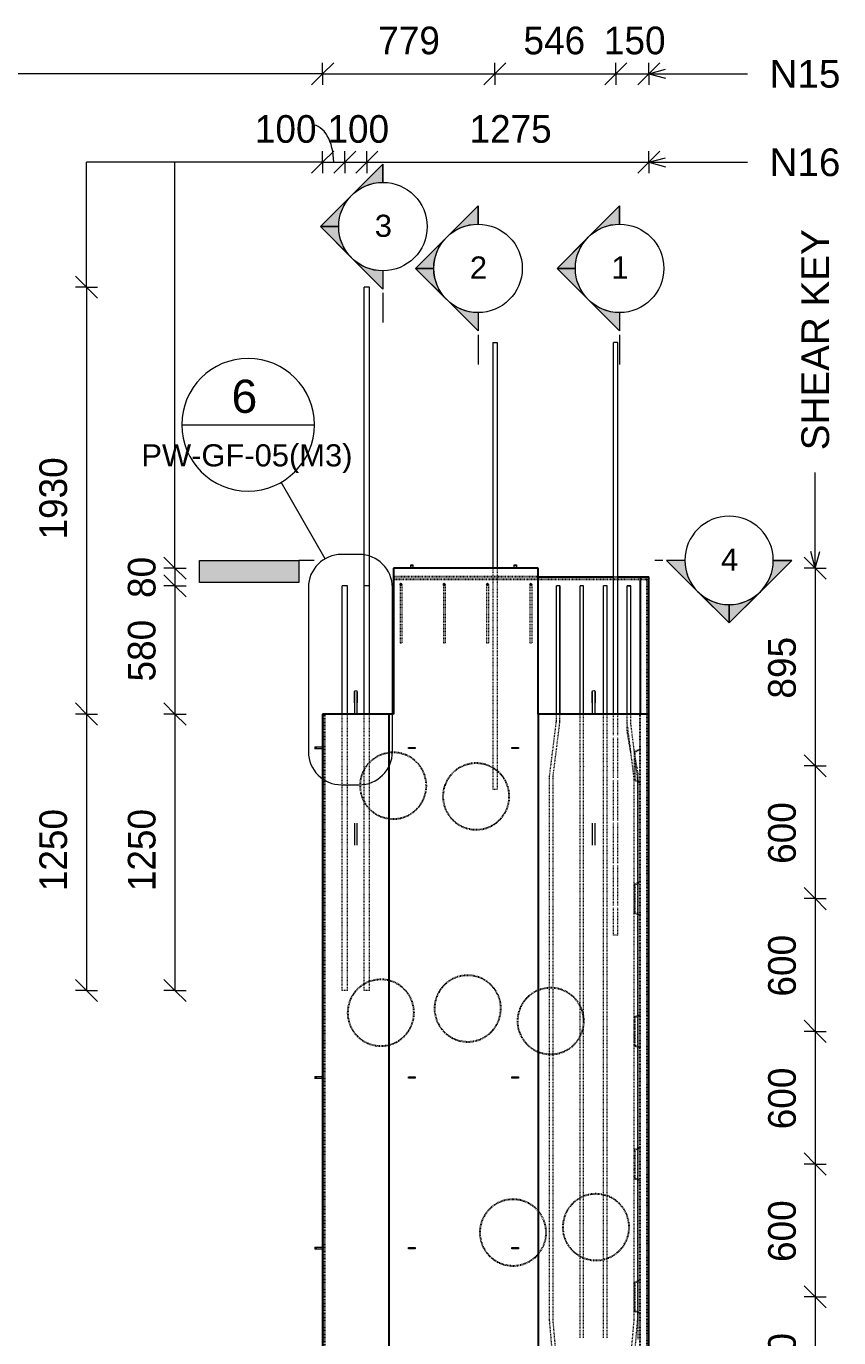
# Model space of a CAD drawing. Header units: millimetres. Extents: x -10946 to 4944, y -2802 to 10650.
# Drawn here: x -7804 to -4130, y 220 to 6150 of the extents above; entities that cross this region are included whole.
import ezdxf

# ---------------------------------------------------------------- set-up
doc = ezdxf.new("R2010")
doc.units = ezdxf.units.MM
doc.linetypes.add('Dash', pattern=[6.36, 3.18, -3.18])
for name, color, linetype, lineweight in [('A-ANNO-DIMS', 211, 'Continuous', 9), ('A-ANNO-DIMS-50', 211, 'Continuous', 9), ('A-ANNO-SYMB', 150, 'Continuous', 9), ('A-DETL-MBND', 5, 'Continuous', 18), ('A-GENM', 13, 'Continuous', 18), ('A-WALL', 113, 'Continuous', 25), ('A-WALL-HDLN', 110, 'Dash', 25), ('G-ANNO-SYMB', 111, 'Continuous', 9), ('G-ANNO-TEXT', 231, 'Continuous', 9), ('S-RBAR', 171, 'Continuous', 18)]:
    doc.layers.add(name, color=color, linetype=linetype, lineweight=lineweight)
doc.styles.add('Arial', font='arial.ttf', dxfattribs={"height": 100})
doc.styles.add('Arial_1', font='arial.ttf', dxfattribs={"height": 125})
doc.styles.add('Arial_2', font='arial.ttf', dxfattribs={"height": 150})
doc.styles.add('Nirmala UI Semilight', font='NirmalaS.ttf', dxfattribs={"height": 125})
doc.dimstyles.new('Arrow_Filled_-_2_5_NI_UI', dxfattribs={"dimscale": 304.8, "dimtxt": 130.920493, "dimasz": 0.328084, "dimexe": 0.164042, "dimexo": 0.0625, "dimgap": 0.164042, "dimtad": 1, "dimdec": 4, "dimzin": 0, "dimdsep": 46, "dimtxsty": 'Nirmala UI Semilight', "dimblk1": 'OBLIQUE', "dimblk2": 'OBLIQUE', "dimsah": 1, "dimcen": 0.09, "dimazin": 0, "dimtfac": 1, "dimtdec": 4, "dimtix": 1, "dimtmove": 0, "dimatfit": 3, "dimfxl": 0.164042, "dimfxlon": 1, "dimtvp": 1, "dimtolj": 1, "dimtzin": 0, "dimarcsym": 2})
doc.dimstyles.new('Arrow_Filled_-_2_5_NI_UI_2', dxfattribs={"dimscale": 304.8, "dimtxt": 130.920493, "dimasz": 0.328084, "dimexe": 0.164042, "dimexo": 0.0625, "dimgap": 0.164042, "dimtad": 1, "dimdec": 4, "dimzin": 0, "dimdsep": 46, "dimtxsty": 'Nirmala UI Semilight', "dimblk1": 'OBLIQUE', "dimblk2": 'OBLIQUE', "dimsah": 1, "dimcen": 0.09, "dimazin": 0, "dimtfac": 1, "dimtdec": 4, "dimtix": 1, "dimtmove": 1, "dimatfit": 3, "dimfxl": 0.164042, "dimfxlon": 1, "dimtvp": 1, "dimtolj": 1, "dimtzin": 0, "dimarcsym": 2})

# ---------------------------------------------------------------- blocks, each defined once
blk = doc.blocks.new('12_7Ø_ Lifting Insert_COLUMN - 12_9Ø Lifting insert-1653057-Elevation Front')
at = {"layer": 'A-GENM', "flags": 128}
for points in [[(-6320.2, 2547), (-6320.2, 2547), (-6320.2, 2546.8), (-6320.2, 2546.6), (-6320.2, 2546.4), (-6320.2, 2546), (-6320.2, 2545.6), (-6320.2, 2545.1), (-6320.2, 2544.5), (-6320.2, 2543.8), (-6320.2, 2543.1), (-6320.2, 2542.2), (-6320.2, 2541.3), (-6320.2, 2540.4), (-6320.2, 2539.4), (-6320.2, 2538.3), (-6320.2, 2537.1), (-6320.2, 2535.9), (-6320.2, 2534.6), (-6320.2, 2533.2), (-6320.2, 2531.8), (-6320.2, 2530.4), (-6320.2, 2528.9), (-6320.2, 2527.3), (-6320.2, 2525.7), (-6320.2, 2524), (-6320.2, 2522.3), (-6320.2, 2520.6), (-6320.2, 2518.8), (-6320.2, 2517), (-6320.2, 2515.1), (-6320.2, 2513.2), (-6320.2, 2511.3), (-6320.2, 2509.4), (-6320.2, 2507.5), (-6320.2, 2505.5), (-6320.2, 2503.5), (-6320.2, 2501.5), (-6320.2, 2499.5), (-6320.2, 2497.5), (-6320.2, 2495.5), (-6320.2, 2493.5), (-6320.2, 2491.6), (-6320.2, 2489.6), (-6320.2, 2487.6), (-6320.2, 2485.6), (-6320.2, 2483.7), (-6320.2, 2481.8), (-6320.2, 2479.9), (-6320.2, 2478), (-6320.2, 2476.2), (-6320.2, 2474.4), (-6320.2, 2472.6), (-6320.2, 2470.9), (-6320.2, 2469.2), (-6320.2, 2467.6), (-6320.2, 2466), (-6320.2, 2464.4), (-6320.2, 2462.9), (-6320.2, 2461.5), (-6320.2, 2460.1), (-6320.2, 2458.8), (-6320.2, 2457.5), (-6320.2, 2456.4), (-6320.2, 2455.2), (-6320.2, 2454.2), (-6320.2, 2453.2), (-6320.2, 2452.2), (-6320.2, 2451.4), (-6320.2, 2450.6), (-6320.2, 2449.9), (-6320.2, 2449.3), (-6320.2, 2448.7), (-6320.2, 2448.2), (-6320.2, 2447.8), (-6320.2, 2447.5), (-6320.2, 2447.3), (-6320.2, 2447.1), (-6320.2, 2447), (-6320.2, 2447)], [(-6307.5, 2447), (-6307.5, 2447), (-6307.5, 2447.2), (-6307.5, 2447.4), (-6307.5, 2447.6), (-6307.5, 2448), (-6307.5, 2448.4), (-6307.5, 2448.9), (-6307.5, 2449.5), (-6307.5, 2450.2), (-6307.5, 2450.9), (-6307.5, 2451.8), (-6307.5, 2452.7), (-6307.5, 2453.6), (-6307.5, 2454.6), (-6307.5, 2455.7), (-6307.5, 2456.9), (-6307.5, 2458.1), (-6307.5, 2459.4), (-6307.5, 2460.8), (-6307.5, 2462.2), (-6307.5, 2463.6), (-6307.5, 2465.1), (-6307.5, 2466.7), (-6307.5, 2468.3), (-6307.5, 2470), (-6307.5, 2471.7), (-6307.5, 2473.4), (-6307.5, 2475.2), (-6307.5, 2477), (-6307.5, 2478.9), (-6307.5, 2480.8), (-6307.5, 2482.7), (-6307.5, 2484.6), (-6307.5, 2486.5), (-6307.5, 2488.5), (-6307.5, 2490.5), (-6307.5, 2492.5), (-6307.5, 2494.5), (-6307.5, 2496.5), (-6307.5, 2498.5), (-6307.5, 2500.5), (-6307.5, 2502.4), (-6307.5, 2504.4), (-6307.5, 2506.4), (-6307.5, 2508.4), (-6307.5, 2510.3), (-6307.5, 2512.2), (-6307.5, 2514.1), (-6307.5, 2516), (-6307.5, 2517.8), (-6307.5, 2519.6), (-6307.5, 2521.4), (-6307.5, 2523.1), (-6307.5, 2524.8), (-6307.5, 2526.4), (-6307.5, 2528), (-6307.5, 2529.6), (-6307.5, 2531.1), (-6307.5, 2532.5), (-6307.5, 2533.9), (-6307.5, 2535.2), (-6307.5, 2536.5), (-6307.5, 2537.6), (-6307.5, 2538.8), (-6307.5, 2539.8), (-6307.5, 2540.8), (-6307.5, 2541.8), (-6307.5, 2542.6), (-6307.5, 2543.4), (-6307.5, 2544.1), (-6307.5, 2544.7), (-6307.5, 2545.3), (-6307.5, 2545.8), (-6307.5, 2546.2), (-6307.5, 2546.5), (-6307.5, 2546.7), (-6307.5, 2546.9), (-6307.5, 2547), (-6307.5, 2547)]]:
    blk.add_lwpolyline(points, dxfattribs=at)
blk = doc.blocks.new('12_7Ø_ Lifting Insert_COLUMN - 12_9Ø Lifting insert-V1-Elevation Front')
at = {"layer": 'A-GENM'}
for p, q in [((-6320.2, 3090), (-6320.2, 3040)), ((-6307.5, 3040), (-6307.5, 3090))]:
    blk.add_line(p, q, dxfattribs=at)
at = {"layer": 'A-GENM', "flags": 128}
for points in [[(-6320.2, 3140), (-6317.2, 3145.3), (-6311.2, 3145.8), (-6307.5, 3140.9), (-6307.5, 3140)], [(-6320.2, 3090), (-6320.2, 3109.8), (-6320.2, 3126.3), (-6320.2, 3137), (-6320.2, 3140)], [(-6320.2, 3140), (-6320.2, 3135.9), (-6320.2, 3124.4), (-6320.2, 3107.2), (-6320.2, 3090)], [(-6307.5, 3090), (-6307.5, 3109.8), (-6307.5, 3126.3), (-6307.5, 3137), (-6307.5, 3140)], [(-6307.5, 3140), (-6307.5, 3135.9), (-6307.5, 3124.4), (-6307.5, 3107.2), (-6307.5, 3090)]]:
    blk.add_lwpolyline(points, dxfattribs=at)
blk = doc.blocks.new('RR spread anchor face based - RR-SA-3_0-200-1726827-Elevation Front')
at = {"layer": 'A-GENM'}
for p, q in [((-6065.8, 3710), (-6065.8, 3715)), ((-6065.8, 3715), (-6055.8, 3715)), ((-6065.8, 3700), (-6065.8, 3710)), ((-6055.8, 3710), (-6065.8, 3710)), ((-6055.8, 3715), (-6055.8, 3710)), ((-6055.8, 3710), (-6055.8, 3700))]:
    blk.add_line(p, q, dxfattribs=at)
blk = doc.blocks.new('RR spread anchor face based - RR-SA-0_7-110-1726815-Elevation Front')
at = {"layer": 'A-GENM'}
for p, q in [((-6075.8, 2889.5), (-6073.3, 2889.5)), ((-6075.8, 2884.5), (-6075.8, 2889.5)), ((-6073.3, 2884.5), (-6075.8, 2884.5)), ((-6073.3, 2889.5), (-6048.3, 2889.5)), ((-6073.3, 2889.5), (-6073.3, 2884.5)), ((-6048.3, 2884.5), (-6073.3, 2884.5)), ((-6048.3, 2889.5), (-6045.8, 2889.5)), ((-6048.3, 2889.5), (-6048.3, 2884.5)), ((-6045.8, 2884.5), (-6048.3, 2884.5)), ((-6045.8, 2889.5), (-6045.8, 2884.5))]:
    blk.add_line(p, q, dxfattribs=at)
blk = doc.blocks.new('RR spread anchor face based - RR-SA-0_7-110-2888042-Elevation Front')
at = {"layer": 'A-GENM'}
for p, q in [((-6075.8, -862.5), (-6073.3, -862.5)), ((-6075.8, -867.5), (-6075.8, -862.5)), ((-6073.3, -867.5), (-6075.8, -867.5)), ((-6073.3, -862.5), (-6048.3, -862.5)), ((-6073.3, -862.5), (-6073.3, -867.5)), ((-6048.3, -867.5), (-6073.3, -867.5)), ((-6048.3, -862.5), (-6045.8, -862.5)), ((-6048.3, -862.5), (-6048.3, -867.5)), ((-6045.8, -867.5), (-6048.3, -867.5)), ((-6045.8, -862.5), (-6045.8, -867.5))]:
    blk.add_line(p, q, dxfattribs=at)
blk = doc.blocks.new('12_7Ø_ Lifting Insert_COLUMN - 12_9Ø Lifting insert-V2-Elevation Front')
at = {"layer": 'A-GENM', "flags": 128}
for points in [[(-5245.2, 2547), (-5245.2, 2542.9), (-5245.2, 2531.4), (-5245.2, 2514.2), (-5245.2, 2494.2), (-5245.2, 2474.7), (-5245.2, 2458.8), (-5245.2, 2449.2), (-5245.2, 2447)], [(-5232.5, 2447), (-5232.5, 2451.1), (-5232.5, 2462.6), (-5232.5, 2479.8), (-5232.5, 2499.8), (-5232.5, 2519.3), (-5232.5, 2535.2), (-5232.5, 2544.8), (-5232.5, 2547)]]:
    blk.add_lwpolyline(points, dxfattribs=at)
blk = doc.blocks.new('RR spread anchor face based - RR-SA-2_5-250-1726823-Elevation Front')
at = {"layer": 'A-GENM'}
for p, q in [((-6498.8, 2892), (-6493.8, 2892)), ((-6498.8, 2892), (-6498.8, 2882)), ((-6493.8, 2882), (-6498.8, 2882)), ((-6493.8, 2892), (-6463.8, 2892)), ((-6493.8, 2892), (-6493.8, 2882)), ((-6463.8, 2882), (-6493.8, 2882))]:
    blk.add_line(p, q, dxfattribs=at)
blk = doc.blocks.new('Detail View - M_Section Tail - Filled Horizontal-14034-Elevation Front')
at = {"layer": 'G-ANNO-SYMB'}
blk.add_hatch(color=256, dxfattribs=at).paths.add_polyline_path([(-6571, 3634.6), (-6571, 3734.6), (-7021, 3734.6), (-7021, 3634.6)])
for p, q in [((-7021, 3634.6), (-7021, 3734.6)), ((-7021, 3734.6), (-6571, 3734.6)), ((-6571, 3734.6), (-6571, 3634.6)), ((-6571, 3634.6), (-7021, 3634.6))]:
    blk.add_line(p, q, dxfattribs=at)
blk = doc.blocks.new('Detail View - M_Section Head - Filled SHOP DWG-1002450-Elevation Front')
at = {"layer": 'G-ANNO-SYMB'}
h = blk.add_hatch(color=256, dxfattribs=at)
edge = h.paths.add_edge_path()
edge.add_line((-4909.1, 3734.6), (-4826.3, 3734.6))
edge.add_arc((-4626.3, 3734.6), 200, 180, 225)
edge.add_line((-4767.7, 3593.2), (-4909.1, 3734.6))
h = blk.add_hatch(color=256, dxfattribs=at)
edge = h.paths.add_edge_path()
edge.add_line((-4343.4, 3734.6), (-4484.9, 3593.2))
edge.add_arc((-4626.3, 3734.6), 200, 315, 360)
edge.add_line((-4426.3, 3734.6), (-4343.4, 3734.6))
h = blk.add_hatch(color=256, dxfattribs=at)
edge = h.paths.add_edge_path()
edge.add_line((-4626.3, 3451.8), (-4767.7, 3593.2))
edge.add_arc((-4626.3, 3734.6), 200, 225, 270)
edge.add_line((-4626.3, 3534.6), (-4626.3, 3451.8))
h = blk.add_hatch(color=256, dxfattribs=at)
edge = h.paths.add_edge_path()
edge.add_line((-4626.3, 3451.8), (-4626.3, 3534.6))
edge.add_arc((-4626.3, 3734.6), 200, 270, 315)
edge.add_line((-4484.9, 3593.2), (-4626.3, 3451.8))
for p, q in [((-4626.3, 3451.8), (-4909.1, 3734.6)), ((-4826.3, 3734.6), (-4909.1, 3734.6)), ((-4909.1, 3734.6), (-4767.7, 3593.2)), ((-4826.3, 3734.6), (-4909.1, 3734.6)), ((-4626.3, 3451.8), (-4343.4, 3734.6)), ((-4484.9, 3593.2), (-4343.4, 3734.6)), ((-4426.3, 3734.6), (-4343.4, 3734.6)), ((-4343.4, 3734.6), (-4426.3, 3734.6)), ((-4767.7, 3593.2), (-4626.3, 3451.8)), ((-4626.3, 3451.8), (-4484.9, 3593.2)), ((-4626.3, 3534.6), (-4626.3, 3451.8)), ((-4626.3, 3451.8), (-4626.3, 3534.6))]:
    blk.add_line(p, q, dxfattribs=at)
for start, end in [(360, 180), (180, 360), (180, 225), (315, 0), (225, 270), (270, 315)]:
    blk.add_arc((-4626.3, 3734.6), 200, start, end, dxfattribs=at)
blk = doc.blocks.new('DIMBLOCK1-Elevation Front')
at = {"layer": 'A-ANNO-DIMS-50'}
for p, q in [((-6463.8, 5934.7), (-6513.8, 5884.7)), ((-6463.8, 5934.7), (-6413.8, 5984.7)), ((-6463.8, 5934.7), (-6463.8, 5984.7)), ((-6463.8, 5934.7), (-5685.1, 5934.7)), ((-6463.8, 5934.7), (-6463.8, 5884.7)), ((-5685.1, 5934.7), (-5735.1, 5884.7)), ((-5685.1, 5934.7), (-5635.1, 5984.7)), ((-5685.1, 5934.7), (-5685.1, 5984.7)), ((-5685.1, 5934.7), (-5685.1, 5884.7))]:
    blk.add_line(p, q, dxfattribs=at)
at = {"layer": 'A-ANNO-DIMS-50', "color": 0, "insert": (-6212.5, 6147.8), "char_height": 125, "width": 331.348, "attachment_point": 1, "line_spacing_factor": 1.142579, "style": 'Nirmala UI Semilight'}
blk.add_mtext('779', dxfattribs=at)
blk = doc.blocks.new('_Oblique')
at = {"color": 0, "linetype": 'ByBlock', "lineweight": -2}
blk.add_line((-0.5, -0.5), (0.5, 0.5), dxfattribs=at)
blk = doc.blocks.new('DIMBLOCK2-Elevation Front')
at = {"layer": 'A-ANNO-DIMS-50'}
for p, q in [((-5685.1, 5934.7), (-5735.1, 5884.7)), ((-5685.1, 5934.7), (-5635.1, 5984.7)), ((-5685.1, 5934.7), (-5685.1, 5984.7)), ((-5685.1, 5934.7), (-5138.8, 5934.7)), ((-5685.1, 5934.7), (-5685.1, 5884.7)), ((-5138.8, 5934.7), (-5188.8, 5884.7)), ((-5138.8, 5934.7), (-5088.8, 5984.7)), ((-5138.8, 5934.7), (-5138.8, 5984.7)), ((-5138.8, 5934.7), (-5138.8, 5884.7))]:
    blk.add_line(p, q, dxfattribs=at)
at = {"layer": 'A-ANNO-DIMS-50', "color": 0, "insert": (-5555.9, 6147.8), "char_height": 125, "width": 345.63, "attachment_point": 1, "line_spacing_factor": 1.142579, "style": 'Nirmala UI Semilight'}
blk.add_mtext('546', dxfattribs=at)
blk = doc.blocks.new('DIMBLOCK3-Elevation Front')
at = {"layer": 'A-ANNO-DIMS-50'}
for p, q in [((-5138.8, 5934.7), (-5188.8, 5884.7)), ((-5138.8, 5934.7), (-5088.8, 5984.7)), ((-5138.8, 5934.7), (-5138.8, 5984.7)), ((-5138.8, 5934.7), (-4988.8, 5934.7)), ((-5138.8, 5934.7), (-5138.8, 5884.7)), ((-4988.8, 5934.7), (-5038.8, 5884.7)), ((-4988.8, 5934.7), (-4938.8, 5984.7)), ((-4988.8, 5934.7), (-4988.8, 5984.7)), ((-4988.8, 5934.7), (-4988.8, 5884.7))]:
    blk.add_line(p, q, dxfattribs=at)
at = {"layer": 'A-ANNO-DIMS-50', "color": 0, "insert": (-5192.3, 6147.8), "char_height": 125, "width": 308.496, "attachment_point": 1, "line_spacing_factor": 1.142579, "style": 'Nirmala UI Semilight'}
blk.add_mtext('150', dxfattribs=at)
blk = doc.blocks.new('DIMBLOCK38-Elevation Front')
at = {"layer": 'A-ANNO-DIMS-50'}
for p, q in [((-4236.8, 3700), (-4286.8, 3750)), ((-4236.8, 3700), (-4286.8, 3700)), ((-4236.8, 3700), (-4236.8, 2805.5)), ((-4236.8, 3700), (-4186.8, 3650)), ((-4236.8, 3700), (-4186.8, 3700)), ((-4236.8, 2805.5), (-4286.8, 2855.5)), ((-4236.8, 2805.5), (-4286.8, 2805.5)), ((-4236.8, 2805.5), (-4186.8, 2755.5)), ((-4236.8, 2805.5), (-4186.8, 2805.5))]:
    blk.add_line(p, q, dxfattribs=at)
at = {"layer": 'A-ANNO-DIMS-50', "color": 0, "insert": (-4449.8, 3109.9), "char_height": 125, "width": 342.774, "attachment_point": 1, "rotation": 90, "line_spacing_factor": 1.142579, "style": 'Nirmala UI Semilight'}
blk.add_mtext('895', dxfattribs=at)
blk = doc.blocks.new('DIMBLOCK39-Elevation Front')
at = {"layer": 'A-ANNO-DIMS-50'}
for p, q in [((-4236.8, 2805.5), (-4286.8, 2855.5)), ((-4236.8, 2805.5), (-4286.8, 2805.5)), ((-4236.8, 2805.5), (-4236.8, 2205.5)), ((-4236.8, 2805.5), (-4186.8, 2755.5)), ((-4236.8, 2805.5), (-4186.8, 2805.5)), ((-4236.8, 2205.5), (-4286.8, 2255.5)), ((-4236.8, 2205.5), (-4286.8, 2205.5)), ((-4236.8, 2205.5), (-4186.8, 2155.5)), ((-4236.8, 2205.5), (-4186.8, 2205.5))]:
    blk.add_line(p, q, dxfattribs=at)
at = {"layer": 'A-ANNO-DIMS-50', "color": 0, "insert": (-4449.8, 2362.7), "char_height": 125, "width": 342.774, "attachment_point": 1, "rotation": 90, "line_spacing_factor": 1.142579, "style": 'Nirmala UI Semilight'}
blk.add_mtext('600', dxfattribs=at)
blk = doc.blocks.new('DIMBLOCK40-Elevation Front')
at = {"layer": 'A-ANNO-DIMS-50'}
for p, q in [((-4236.8, 2205.5), (-4286.8, 2255.5)), ((-4236.8, 2205.5), (-4286.8, 2205.5)), ((-4236.8, 2205.5), (-4236.8, 1605.5)), ((-4236.8, 2205.5), (-4186.8, 2155.5)), ((-4236.8, 2205.5), (-4186.8, 2205.5)), ((-4236.8, 1605.5), (-4286.8, 1655.5)), ((-4236.8, 1605.5), (-4286.8, 1605.5)), ((-4236.8, 1605.5), (-4186.8, 1555.5)), ((-4236.8, 1605.5), (-4186.8, 1605.5))]:
    blk.add_line(p, q, dxfattribs=at)
at = {"layer": 'A-ANNO-DIMS-50', "color": 0, "insert": (-4449.8, 1762.7), "char_height": 125, "width": 342.774, "attachment_point": 1, "rotation": 90, "line_spacing_factor": 1.142579, "style": 'Nirmala UI Semilight'}
blk.add_mtext('600', dxfattribs=at)
blk = doc.blocks.new('DIMBLOCK41-Elevation Front')
at = {"layer": 'A-ANNO-DIMS-50'}
for p, q in [((-4236.8, 1605.5), (-4286.8, 1655.5)), ((-4236.8, 1605.5), (-4286.8, 1605.5)), ((-4236.8, 1605.5), (-4236.8, 1005.5)), ((-4236.8, 1605.5), (-4186.8, 1555.5)), ((-4236.8, 1605.5), (-4186.8, 1605.5)), ((-4236.8, 1005.5), (-4286.8, 1055.5)), ((-4236.8, 1005.5), (-4286.8, 1005.5)), ((-4236.8, 1005.5), (-4186.8, 955.5)), ((-4236.8, 1005.5), (-4186.8, 1005.5))]:
    blk.add_line(p, q, dxfattribs=at)
at = {"layer": 'A-ANNO-DIMS-50', "color": 0, "insert": (-4449.8, 1162.7), "char_height": 125, "width": 342.774, "attachment_point": 1, "rotation": 90, "line_spacing_factor": 1.142579, "style": 'Nirmala UI Semilight'}
blk.add_mtext('600', dxfattribs=at)
blk = doc.blocks.new('DIMBLOCK42-Elevation Front')
at = {"layer": 'A-ANNO-DIMS-50'}
for p, q in [((-4236.8, 1005.5), (-4286.8, 1055.5)), ((-4236.8, 1005.5), (-4286.8, 1005.5)), ((-4236.8, 1005.5), (-4236.8, 405.5)), ((-4236.8, 1005.5), (-4186.8, 955.5)), ((-4236.8, 1005.5), (-4186.8, 1005.5)), ((-4236.8, 405.5), (-4286.8, 455.5)), ((-4236.8, 405.5), (-4286.8, 405.5)), ((-4236.8, 405.5), (-4186.8, 355.5)), ((-4236.8, 405.5), (-4186.8, 405.5))]:
    blk.add_line(p, q, dxfattribs=at)
at = {"layer": 'A-ANNO-DIMS-50', "color": 0, "insert": (-4449.8, 562.7), "char_height": 125, "width": 342.774, "attachment_point": 1, "rotation": 90, "line_spacing_factor": 1.142579, "style": 'Nirmala UI Semilight'}
blk.add_mtext('600', dxfattribs=at)
blk = doc.blocks.new('DIMBLOCK43-Elevation Front')
at = {"layer": 'A-ANNO-DIMS-50'}
for p, q in [((-4236.8, 405.5), (-4286.8, 455.5)), ((-4236.8, 405.5), (-4286.8, 405.5)), ((-4236.8, 405.5), (-4236.8, -194.5)), ((-4236.8, 405.5), (-4186.8, 355.5)), ((-4236.8, 405.5), (-4186.8, 405.5)), ((-4236.8, -194.5), (-4286.8, -144.5)), ((-4236.8, -194.5), (-4286.8, -194.5)), ((-4236.8, -194.5), (-4186.8, -244.5)), ((-4236.8, -194.5), (-4186.8, -194.5))]:
    blk.add_line(p, q, dxfattribs=at)
at = {"layer": 'A-ANNO-DIMS-50', "color": 0, "insert": (-4449.8, -37.3), "char_height": 125, "width": 342.774, "attachment_point": 1, "rotation": 90, "line_spacing_factor": 1.142579, "style": 'Nirmala UI Semilight'}
blk.add_mtext('600', dxfattribs=at)
blk = doc.blocks.new('DIMBLOCK97-Elevation Front')
at = {"layer": 'A-ANNO-DIMS-50'}
for p, q in [((-6463.8, 5534.7), (-6413.8, 5584.7)), ((-6463.8, 5534.7), (-6463.8, 5584.7)), ((-6363.8, 5534.7), (-6313.8, 5584.7)), ((-6363.8, 5534.7), (-6363.8, 5584.7)), ((-6463.8, 5534.7), (-6513.8, 5484.7)), ((-6463.8, 5534.7), (-6363.8, 5534.7)), ((-6463.8, 5534.7), (-6463.8, 5484.7)), ((-6363.8, 5534.7), (-6413.8, 5484.7)), ((-6363.8, 5534.7), (-6363.8, 5484.7))]:
    blk.add_line(p, q, dxfattribs=at)
blk.add_ellipse((-6513.3, 5534.7), major_axis=(0, 169), ratio=0.588387, start_param=4.712389, end_param=6.283185, dxfattribs=at)
at = {"layer": 'A-ANNO-DIMS-50', "color": 0, "insert": (-6770.3, 5747.8), "char_height": 125, "width": 308.496, "attachment_point": 1, "line_spacing_factor": 1.142579, "style": 'Nirmala UI Semilight'}
blk.add_mtext('100', dxfattribs=at)
blk = doc.blocks.new('DIMBLOCK98-Elevation Front')
at = {"layer": 'A-ANNO-DIMS-50'}
for p, q in [((-6363.8, 5534.7), (-6313.8, 5584.7)), ((-6363.8, 5534.7), (-6363.8, 5584.7)), ((-6263.8, 5534.7), (-6213.8, 5584.7)), ((-6263.8, 5534.7), (-6263.8, 5584.7)), ((-6363.8, 5534.7), (-6413.8, 5484.7)), ((-6363.8, 5534.7), (-6263.8, 5534.7)), ((-6363.8, 5534.7), (-6363.8, 5484.7)), ((-6263.8, 5534.7), (-6313.8, 5484.7)), ((-6263.8, 5534.7), (-6263.8, 5484.7))]:
    blk.add_line(p, q, dxfattribs=at)
at = {"layer": 'A-ANNO-DIMS-50', "color": 0, "insert": (-6442.3, 5747.8), "char_height": 125, "width": 308.496, "attachment_point": 1, "line_spacing_factor": 1.142579, "style": 'Nirmala UI Semilight'}
blk.add_mtext('100', dxfattribs=at)
blk = doc.blocks.new('DIMBLOCK99-Elevation Front')
at = {"layer": 'A-ANNO-DIMS-50'}
for p, q in [((-6263.8, 5534.7), (-6213.8, 5584.7)), ((-6263.8, 5534.7), (-6263.8, 5584.7)), ((-4988.8, 5534.7), (-4938.8, 5584.7)), ((-4988.8, 5534.7), (-4988.8, 5584.7)), ((-6263.8, 5534.7), (-6313.8, 5484.7)), ((-6263.8, 5534.7), (-4988.8, 5534.7)), ((-6263.8, 5534.7), (-6263.8, 5484.7)), ((-4988.8, 5534.7), (-5038.8, 5484.7)), ((-4988.8, 5534.7), (-4988.8, 5484.7))]:
    blk.add_line(p, q, dxfattribs=at)
at = {"layer": 'A-ANNO-DIMS-50', "color": 0, "insert": (-5800.1, 5747.8), "char_height": 125, "width": 417.041, "attachment_point": 1, "line_spacing_factor": 1.142579, "style": 'Nirmala UI Semilight'}
blk.add_mtext('1275', dxfattribs=at)
blk = doc.blocks.new('DIMBLOCK100-Elevation Front')
at = {"layer": 'A-ANNO-DIMS-50'}
for p, q in [((-7131.4, 3700), (-7181.4, 3750)), ((-7131.4, 3700), (-7181.4, 3700)), ((-7131.4, 3700), (-7131.4, 3620)), ((-7131.4, 3700), (-7081.4, 3650)), ((-7131.4, 3700), (-7081.4, 3700)), ((-7131.4, 3620), (-7181.4, 3670)), ((-7131.4, 3620), (-7181.4, 3620)), ((-7131.4, 3620), (-7081.4, 3570)), ((-7131.4, 3620), (-7081.4, 3620))]:
    blk.add_line(p, q, dxfattribs=at)
at = {"layer": 'A-ANNO-DIMS-50', "color": 0, "insert": (-7344.5, 3564.8), "char_height": 125, "width": 228.516, "attachment_point": 1, "rotation": 90, "line_spacing_factor": 1.142579, "style": 'Nirmala UI Semilight'}
blk.add_mtext('80', dxfattribs=at)
blk = doc.blocks.new('DIMBLOCK101-Elevation Front')
at = {"layer": 'A-ANNO-DIMS-50'}
for p, q in [((-7131.4, 3620), (-7181.4, 3670)), ((-7131.4, 3620), (-7181.4, 3620)), ((-7131.4, 3620), (-7131.4, 3040)), ((-7131.4, 3620), (-7081.4, 3570)), ((-7131.4, 3620), (-7081.4, 3620)), ((-7131.4, 3040), (-7181.4, 3090)), ((-7131.4, 3040), (-7181.4, 3040)), ((-7131.4, 3040), (-7081.4, 2990)), ((-7131.4, 3040), (-7081.4, 3040))]:
    blk.add_line(p, q, dxfattribs=at)
at = {"layer": 'A-ANNO-DIMS-50', "color": 0, "insert": (-7344.5, 3187.2), "char_height": 125, "width": 342.774, "attachment_point": 1, "rotation": 90, "line_spacing_factor": 1.142579, "style": 'Nirmala UI Semilight'}
blk.add_mtext('580', dxfattribs=at)
blk = doc.blocks.new('DIMBLOCK102-Elevation Front')
at = {"layer": 'A-ANNO-DIMS-50'}
for p, q in [((-7131.4, 3040), (-7181.4, 3090)), ((-7131.4, 3040), (-7181.4, 3040)), ((-7131.4, 3040), (-7131.4, 1790)), ((-7131.4, 3040), (-7081.4, 2990)), ((-7131.4, 3040), (-7081.4, 3040)), ((-7131.4, 1790), (-7181.4, 1840)), ((-7131.4, 1790), (-7181.4, 1790)), ((-7131.4, 1790), (-7081.4, 1740)), ((-7131.4, 1790), (-7081.4, 1790))]:
    blk.add_line(p, q, dxfattribs=at)
at = {"layer": 'A-ANNO-DIMS-50', "color": 0, "insert": (-7344.5, 2238.9), "char_height": 125, "width": 422.754, "attachment_point": 1, "rotation": 90, "line_spacing_factor": 1.142579, "style": 'Nirmala UI Semilight'}
blk.add_mtext('1250', dxfattribs=at)
blk = doc.blocks.new('DIMBLOCK103-Elevation Front')
at = {"layer": 'A-ANNO-DIMS-50'}
for p, q in [((-7531.4, 4970), (-7581.4, 5020)), ((-7531.4, 4970), (-7581.4, 4970)), ((-7531.4, 4970), (-7531.4, 3040)), ((-7531.4, 4970), (-7481.4, 4920)), ((-7531.4, 4970), (-7481.4, 4970)), ((-7531.4, 3040), (-7581.4, 3090)), ((-7531.4, 3040), (-7581.4, 3040)), ((-7531.4, 3040), (-7481.4, 2990)), ((-7531.4, 3040), (-7481.4, 3040))]:
    blk.add_line(p, q, dxfattribs=at)
at = {"layer": 'A-ANNO-DIMS-50', "color": 0, "insert": (-7744.5, 3828.9), "char_height": 125, "width": 422.754, "attachment_point": 1, "rotation": 90, "line_spacing_factor": 1.142579, "style": 'Nirmala UI Semilight'}
blk.add_mtext('1930', dxfattribs=at)
blk = doc.blocks.new('DIMBLOCK104-Elevation Front')
at = {"layer": 'A-ANNO-DIMS-50'}
for p, q in [((-7531.4, 3040), (-7581.4, 3090)), ((-7531.4, 3040), (-7581.4, 3040)), ((-7531.4, 3040), (-7531.4, 1790)), ((-7531.4, 3040), (-7481.4, 2990)), ((-7531.4, 3040), (-7481.4, 3040)), ((-7531.4, 1790), (-7581.4, 1840)), ((-7531.4, 1790), (-7581.4, 1790)), ((-7531.4, 1790), (-7481.4, 1740)), ((-7531.4, 1790), (-7481.4, 1790))]:
    blk.add_line(p, q, dxfattribs=at)
at = {"layer": 'A-ANNO-DIMS-50', "color": 0, "insert": (-7744.5, 2238.9), "char_height": 125, "width": 422.754, "attachment_point": 1, "rotation": 90, "line_spacing_factor": 1.142579, "style": 'Nirmala UI Semilight'}
blk.add_mtext('1250', dxfattribs=at)
blk = doc.blocks.new('Detail View - M_Callout Head-378964-Elevation Front')
at = {"layer": 'A-ANNO-SYMB'}
blk.add_line((-7101, 4347.9), (-6501, 4347.9), dxfattribs=at)
for start, end in [(0, 180), (180, 360)]:
    blk.add_arc((-6801, 4347.9), 300, start, end, dxfattribs=at)

msp = doc.modelspace()

# ---------------------------------------------------------------- hatches: boundary and pattern name
at = {"layer": 'S-RBAR'}
h = msp.add_hatch(color=256, dxfattribs=at)
edge = h.paths.add_edge_path()
edge.add_arc((-6109.80383, 3626), 4, 0, 360)
for points in [[(-6109.80383, 3622), (-6105.80383, 3626), (-6109.80383, 3630), (-6113.80383, 3626)], [(-5914.10001, 3622), (-5910.10001, 3626), (-5914.10001, 3630), (-5918.10001, 3626)], [(-5718.39619, 3622), (-5714.39619, 3626), (-5718.39619, 3630), (-5722.39619, 3626)], [(-5522.69238, 3622), (-5518.69238, 3626), (-5522.69238, 3630), (-5526.69238, 3626)]]:
    msp.add_hatch(color=256, dxfattribs=at).paths.add_polyline_path(points)
h = msp.add_hatch(color=256, dxfattribs=at)
edge = h.paths.add_edge_path()
edge.add_arc((-5914.10001, 3626), 4, 0, 360)
h = msp.add_hatch(color=256, dxfattribs=at)
edge = h.paths.add_edge_path()
edge.add_arc((-5718.39619, 3626), 4, 0, 360)
h = msp.add_hatch(color=256, dxfattribs=at)
edge = h.paths.add_edge_path()
edge.add_arc((-5522.69238, 3626), 4, 0, 360)

# ---------------------------------------------------------------- linework, layer by layer
at = {"layer": 'A-ANNO-SYMB'}
for p, q in [((-6453.06217, 3741.86013), (-6651.59678, 4087.68151)), ((-6298.64232, 3761.77338), (-6378.37992, 3761.77338)), ((-6528.37992, 3611.77338), (-6528.37992, 2870.01708)), ((-6148.64232, 2870.01708), (-6148.64232, 3611.77338)), ((-6378.37992, 2720.01708), (-6298.64232, 2720.01708))]:
    msp.add_line(p, q, dxfattribs=at)
for centre, start, end in [((-6378.37992, 3611.77338), 90, 180), ((-6298.64232, 3611.77338), 0, 90), ((-6378.37992, 2870.01708), 180, 270), ((-6298.64232, 2870.01708), 270, 0)]:
    msp.add_arc(centre, 150, start, end, dxfattribs=at)
at = {"layer": 'A-DETL-MBND'}
for p, q in [((-6463.80383, 5934.70057), (-7911.44889, 5934.70057)), ((-7531.44889, 4970), (-7531.44889, 5534.70057)), ((-6463.80383, 5534.70057), (-7531.44889, 5534.70057)), ((-7131.44889, 3700), (-7131.44889, 5534.70057)), ((-5087.14963, 3620), (-5071.14963, 3620))]:
    msp.add_line(p, q, dxfattribs=at)
at = {"layer": 'A-WALL'}
for p, q in [((-5488.77608, 3700), (-6143.80383, 3700)), ((-6143.80383, 3700), (-6143.80383, 3040)), ((-5488.77608, 3040), (-5488.77608, 3700)), ((-5488.77608, 3660), (-5148.80383, 3660)), ((-5128.80383, 3660), (-4988.80383, 3660)), ((-5028.80383, 3660), (-5028.80383, 3040)), ((-4988.80383, -1395), (-4988.80383, 3660)), ((-6143.80383, 3040), (-6463.80383, 3040)), ((-6463.80383, 3040), (-6463.80383, -1395)), ((-6163.80383, -1395), (-6163.80383, 3040)), ((-4988.80383, 3040), (-5488.80383, 3040)), ((-5488.80383, 3040), (-5488.80383, -1395))]:
    msp.add_line(p, q, dxfattribs=at)
at = {"layer": 'A-WALL-HDLN'}
for p, q in [((-5488.77608, 3660), (-6143.80383, 3660)), ((-6143.80383, 3650), (-4998.80641, 3650)), ((-5148.75422, 3660), (-5128.85344, 3660)), ((-4998.80641, 3650), (-4988.80469, 3660.00172)), ((-4998.80641, 3650), (-4998.80641, -1395)), ((-6453.80125, -1395), (-6453.80125, 3040)), ((-5028.80383, -1395), (-5028.80383, 3040)), ((-5053.59657, 2870.49023), (-5028.80383, 2880.40733)), ((-5053.59657, 2870.49023), (-5053.59657, 2862.72733)), ((-5053.59657, 2861.80546), (-5053.59657, 2740.49023)), ((-5028.80383, 2730.57314), (-5053.59657, 2740.49023)), ((-5053.59657, 2270.49023), (-5028.80383, 2280.40733)), ((-5053.59657, 2270.49023), (-5053.59657, 2140.49023)), ((-5028.80383, 2130.57314), (-5053.59657, 2140.49023)), ((-5053.59657, 1670.49023), (-5028.80383, 1680.40733)), ((-5053.59657, 1670.49023), (-5053.59657, 1540.49023)), ((-5028.80383, 1530.57314), (-5053.59657, 1540.49023)), ((-5053.59657, 1070.49023), (-5028.80383, 1080.40733)), ((-5053.59657, 1070.49023), (-5053.59657, 940.49023)), ((-5028.80383, 930.57314), (-5053.59657, 940.49023)), ((-5053.59657, 470.49023), (-5028.80383, 480.40733)), ((-5053.59657, 470.49023), (-5053.59657, 340.49023)), ((-5028.80383, 330.57314), (-5053.59657, 340.49023))]:
    msp.add_line(p, q, dxfattribs=at)
for centre, start, end in [((-6144.94553, 2716.04426), 90, 135.152705806), ((-6144.94553, 2716.04426), 270, 90), ((-6144.94553, 2716.04426), 151.505602565, 208.494397435), ((-6144.94553, 2716.04426), 135.215139489, 151.406284917), ((-5769.94553, 2667.52146), 90, 270), ((-5769.94553, 2667.52146), 270, 90), ((-6144.94553, 2716.04426), 208.593715083, 224.784860511), ((-6144.94553, 2716.04426), 224.847294194, 270), ((-6200.76031, 1689.72358), 90, 270), ((-6200.76031, 1689.72358), 270, 90), ((-5808.04272, 1708.62233), 90, 270), ((-5808.04272, 1708.62233), 270, 90), ((-5433.04272, 1651.92606), 90, 270), ((-5433.04272, 1651.92606), 27.111649422, 90), ((-5433.04272, 1651.92606), 3.553174941, 27.012331774), ((-5433.04272, 1651.92606), 356.73800967, 3.26199033), ((-5433.04272, 1651.92606), 332.987668226, 356.446825059), ((-5433.04272, 1651.92606), 270, 332.888350578), ((-5603.15215, 695.86555), 90, 270), ((-5603.15215, 695.86555), 39.819556158, 90), ((-5228.15215, 720.235), 90, 270), ((-5228.15215, 720.235), 270, 90), ((-5603.15215, 695.86555), 320.242877526, 39.757122474), ((-5603.15215, 695.86555), 270, 320.180443842)]:
    msp.add_arc(centre, 150, start, end, dxfattribs=at)
at = {"layer": 'G-ANNO-SYMB'}
for p, q in [((-6191.40783, 4943.59619), (-6191.40783, 4809.56246)), ((-5761.40783, 4754.94194), (-5761.40783, 4620.90821)), ((-5121.40783, 4754.94194), (-5121.40783, 4620.90821)), ((-6502.67343, 3734.596), (-6571.00992, 3734.596)), ((-4926.2747, 3734.596), (-4961.99605, 3734.596))]:
    msp.add_line(p, q, dxfattribs=at)
at = {"layer": 'G-ANNO-TEXT', "color": 7}
for p, q in [((-4988.93378, 5934.70204), (-4913.93399, 5954.79901)), ((-4988.93378, 5934.70204), (-4543.42977, 5934.70669)), ((-4988.93378, 5934.70204), (-4913.93357, 5914.60663)), ((-4988.93378, 5534.70204), (-4913.93399, 5554.79901)), ((-4988.93378, 5534.70204), (-4543.42977, 5534.70669)), ((-4988.93378, 5534.70204), (-4913.93357, 5514.60663)), ((-4236.76328, 3699.9993), (-4236.7678, 4132.63335)), ((-4236.76328, 3699.9993), (-4256.86025, 3774.99909)), ((-4236.76328, 3699.9993), (-4216.66787, 3774.99951))]:
    msp.add_line(p, q, dxfattribs=at)
at = {"layer": 'S-RBAR'}
for p, q in [((-6251.30383, 4970), (-6276.30383, 4970)), ((-6276.30383, 3620), (-6276.30383, 4970)), ((-6251.30383, 3620), (-6251.30383, 4970)), ((-5695.05383, 4720), (-5695.05383, 3700)), ((-5695.05383, 4720), (-5675.05383, 4720)), ((-5675.05383, 4720), (-5675.05383, 3700)), ((-5128.80383, 4720), (-5148.80383, 4720)), ((-5148.80383, 3040), (-5148.80383, 4720)), ((-5128.80383, 3040), (-5128.80383, 4720)), ((-6351.30383, 3620), (-6376.30383, 3620)), ((-6376.30383, 3040), (-6376.30383, 3620)), ((-6351.30383, 3040), (-6351.30383, 3620)), ((-6251.30383, 3620), (-6276.30383, 3620)), ((-6276.30383, 3040), (-6276.30383, 3620)), ((-6251.30383, 3040), (-6251.30383, 3620)), ((-6109.80383, 3630), (-6113.80383, 3626)), ((-6113.80383, 3626), (-6109.80383, 3622)), ((-6105.80383, 3626), (-6109.80383, 3630)), ((-6109.80383, 3622), (-6105.80383, 3626)), ((-5914.10001, 3630), (-5918.10001, 3626)), ((-5918.10001, 3626), (-5914.10001, 3622)), ((-5910.10001, 3626), (-5914.10001, 3630)), ((-5914.10001, 3622), (-5910.10001, 3626)), ((-5718.39619, 3630), (-5722.39619, 3626)), ((-5722.39619, 3626), (-5718.39619, 3622)), ((-5714.39619, 3626), (-5718.39619, 3630)), ((-5718.39619, 3622), (-5714.39619, 3626)), ((-5522.69238, 3630), (-5526.69238, 3626)), ((-5526.69238, 3626), (-5522.69238, 3622)), ((-5518.69238, 3626), (-5522.69238, 3630)), ((-5522.69238, 3622), (-5518.69238, 3626)), ((-5390.80383, 3620), (-5406.80383, 3620)), ((-5406.80383, 3040), (-5406.80383, 3620)), ((-5390.80383, 3040), (-5390.80383, 3620)), ((-5390.45803, 3040), (-5390.45803, 3620)), ((-5284.20383, 3620), (-5300.20383, 3620)), ((-5300.20383, 3040), (-5300.20383, 3620)), ((-5284.20383, 3040), (-5284.20383, 3620)), ((-5177.40383, 3620), (-5193.40383, 3620)), ((-5193.40383, 3040), (-5193.40383, 3620)), ((-5177.40383, 3040), (-5177.40383, 3620)), ((-5087.14963, 3040), (-5087.14963, 3620)), ((-5070.80383, 3620), (-5086.80383, 3620)), ((-5086.80383, 3040), (-5086.80383, 3620)), ((-5070.80383, 3040), (-5070.80383, 3620))]:
    msp.add_line(p, q, dxfattribs=at)
at = {"layer": 'S-RBAR', "linetype": 'Dash'}
for p, q in [((-5695.05383, 3699.95039), (-5695.05383, 2700)), ((-5675.05383, 3699.95039), (-5675.05383, 2700)), ((-6113.80383, 3625.99912), (-6113.80383, 3606)), ((-6105.80383, 3625.99912), (-6105.80383, 3606)), ((-5918.10001, 3625.99912), (-5918.10001, 3606)), ((-5910.10001, 3625.99912), (-5910.10001, 3606)), ((-5722.39619, 3625.99912), (-5722.39619, 3606)), ((-5714.39619, 3625.99912), (-5714.39619, 3606)), ((-5526.69238, 3625.99912), (-5526.69238, 3606)), ((-5518.69238, 3625.99912), (-5518.69238, 3606)), ((-6113.80383, 3606), (-6113.80383, 3362)), ((-6105.80383, 3606), (-6105.80383, 3362)), ((-5918.10001, 3606), (-5918.10001, 3362)), ((-5910.10001, 3606), (-5910.10001, 3362)), ((-5722.39619, 3606), (-5722.39619, 3362)), ((-5714.39619, 3606), (-5714.39619, 3362)), ((-5526.69238, 3606), (-5526.69238, 3362)), ((-5518.69238, 3606), (-5518.69238, 3362)), ((-6113.80383, 3362), (-6105.80383, 3362)), ((-5918.10001, 3362), (-5910.10001, 3362)), ((-5722.39619, 3362), (-5714.39619, 3362)), ((-5526.69238, 3362), (-5518.69238, 3362)), ((-6376.30383, 1790), (-6376.30383, 3039.95039)), ((-6351.30383, 1790), (-6351.30383, 3039.95039)), ((-6276.30383, 1790), (-6276.30383, 3039.95039)), ((-6251.30383, 1790), (-6251.30383, 3039.95039)), ((-5406.80383, 3011.45708), (-5406.80383, 3039.95039)), ((-5390.80383, 3011.45708), (-5390.80383, 3039.95039)), ((-5300.20383, 2997.82848), (-5300.20383, 3039.95039)), ((-5284.20383, 2997.82848), (-5284.20383, 3039.95039)), ((-5193.40383, 2997.82848), (-5193.40383, 3039.95039)), ((-5177.40383, 2997.82848), (-5177.40383, 3039.95039)), ((-5148.80383, 2944), (-5148.80383, 3039.95039)), ((-5128.80383, 2944), (-5128.80383, 3039.95039)), ((-5087.14963, 2964.78959), (-5087.14963, 3039.95039)), ((-5086.80383, 3003.21528), (-5086.80383, 3039.95039)), ((-5070.80383, 3003.21528), (-5070.80383, 3039.95039)), ((-5437.70544, 2760.61093), (-5407.17207, 3005.50095)), ((-5421.82838, 2758.63135), (-5391.295, 3003.52136)), ((-5407.17207, 3005.50095), (-5406.80527, 3011.08246)), ((-5406.80527, 3011.08246), (-5406.80383, 3011.45708)), ((-5391.295, 3003.52136), (-5391.04941, 3007.48922)), ((-5391.04941, 3007.48922), (-5390.80383, 3011.45708)), ((-5300.20383, 2990.88255), (-5300.20383, 2997.82848)), ((-5300.20383, 2804.95173), (-5300.20383, 2990.88255)), ((-5284.20383, 2990.88255), (-5284.20383, 2997.82848)), ((-5284.20383, 2804.95173), (-5284.20383, 2990.88255)), ((-5193.40383, 2990.88255), (-5193.40383, 2997.82848)), ((-5193.40383, 2804.95173), (-5193.40383, 2990.88255)), ((-5177.40383, 2990.88255), (-5177.40383, 2997.82848)), ((-5177.40383, 2804.95173), (-5177.40383, 2990.88255)), ((-5086.55825, 2999.24742), (-5086.80383, 3003.21528)), ((-5086.31266, 2995.27956), (-5086.55825, 2999.24742)), ((-5055.77928, 2750.38955), (-5086.31266, 2995.27956)), ((-5070.80239, 3002.84066), (-5070.80383, 3003.21528)), ((-5070.4356, 2997.25914), (-5070.80239, 3002.84066)), ((-5039.90222, 2752.36913), (-5070.4356, 2997.25914)), ((-5148.80383, 2751.5), (-5148.80383, 2936)), ((-5128.80383, 2751.5), (-5128.80383, 2936)), ((-5069.69447, 2861.59703), (-5086.4204, 2956.45447)), ((-5037.53306, 2771.34092), (-5053.5286, 2862.05613)), ((-5300.20383, 2804.95173), (-5300.20383, 2798.00581)), ((-5300.20383, 220.14107), (-5300.20383, 2798.00581)), ((-5284.20383, 2804.95173), (-5284.20383, 2798.00581)), ((-5284.20383, 220.14107), (-5284.20383, 2798.00581)), ((-5193.40383, 2804.95173), (-5193.40383, 2798.00581)), ((-5193.40383, 220.14107), (-5193.40383, 2798.00581)), ((-5177.40383, 2804.95173), (-5177.40383, 2798.00581)), ((-5177.40383, 220.14107), (-5177.40383, 2798.00581)), ((-5438.19661, 2752.67521), (-5437.95103, 2756.64307)), ((-5438.19661, 304.81048), (-5438.19661, 2752.67521)), ((-5437.95103, 2756.64307), (-5437.70544, 2760.61093)), ((-5422.19661, 2752.67521), (-5421.87279, 2758.26338)), ((-5422.19661, 304.81048), (-5422.19661, 2752.67521)), ((-5421.87279, 2758.26338), (-5421.82838, 2758.63135)), ((-5148.80383, 2559), (-5148.80383, 2743.5)), ((-5128.80383, 2559), (-5128.80383, 2743.5)), ((-5055.73487, 2750.02158), (-5055.77928, 2750.38955)), ((-5055.41105, 2744.43341), (-5055.73487, 2750.02158)), ((-5055.41105, 304.81048), (-5055.41105, 2744.43341)), ((-5039.65663, 2748.40127), (-5039.90222, 2752.36913)), ((-5039.41105, 2744.43341), (-5039.65663, 2748.40127)), ((-5039.41105, 304.81048), (-5039.41105, 2744.43341)), ((-5036.80383, 220.14107), (-5036.80383, 2763.00581)), ((-5695.05383, 2700), (-5675.05383, 2700)), ((-5148.80383, 2366.5), (-5148.80383, 2551)), ((-5128.80383, 2366.5), (-5128.80383, 2551)), ((-5148.80383, 2174), (-5148.80383, 2358.5)), ((-5128.80383, 2174), (-5128.80383, 2358.5)), ((-5148.80383, 2040), (-5148.80383, 2166)), ((-5128.80383, 2040), (-5128.80383, 2166)), ((-5128.80383, 2040), (-5148.80383, 2040)), ((-6351.30383, 1790), (-6376.30383, 1790)), ((-6251.30383, 1790), (-6276.30383, 1790)), ((-5437.9558, 299.24373), (-5438.19661, 304.81048)), ((-5414.61639, 30.42399), (-5437.9558, 299.24373)), ((-5422.01577, 300.62767), (-5422.19661, 304.81048)), ((-5397.82399, 21.99051), (-5422.01577, 300.62767)), ((-5117.52267, -412.68143), (-5055.59189, 300.62767)), ((-5073.25769, -87.82306), (-5039.65186, 299.24373)), ((-5055.59189, 300.62767), (-5055.41105, 304.81048)), ((-5039.65186, 299.24373), (-5039.41105, 304.81048))]:
    msp.add_line(p, q, dxfattribs=at)
at = {"layer": 'S-RBAR'}
for centre in [(-6109.80383, 3626), (-5914.10001, 3626), (-5718.39619, 3626), (-5522.69238, 3626)]:
    msp.add_circle(centre, 4, dxfattribs=at)
at = {"layer": 'S-RBAR', "linetype": 'Dash'}
for centre, radius, start, end in [((-6109.80383, 3626), 4, 91.170631567, 178.829368433), ((-6109.80383, 3626), 4, 1.170631567, 88.829368433), ((-5914.10001, 3626), 4, 91.170631567, 178.829368433), ((-5914.10001, 3626), 4, 1.170631567, 88.829368433), ((-5718.39619, 3626), 4, 91.170631567, 178.829368433), ((-5718.39619, 3626), 4, 1.170631567, 88.829368433), ((-5522.69238, 3626), 4, 91.170631567, 178.829368433), ((-5522.69238, 3626), 4, 1.170631567, 88.829368433), ((-5039.14963, 2964.78959), 48, 180, 190), ((-5084.80383, 2763.00581), 48, 0, 10), ((-5084.80383, 220.14107), 48, 353, 360)]:
    msp.add_arc(centre, radius, start, end, dxfattribs=at)

# ---------------------------------------------------------------- block references
at = {"layer": 'A-ANNO-SYMB'}
msp.add_blockref('Detail View - M_Callout Head-378964-Elevation Front', (0, 0), dxfattribs=at)
at = {"layer": 'A-GENM'}
for name, p in [('RR spread anchor face based - RR-SA-3_0-200-1726827-Elevation Front', (0, 0)), ('RR spread anchor face based - RR-SA-3_0-200-1726827-Elevation Front', (468, 0)), ('12_7Ø_ Lifting Insert_COLUMN - 12_9Ø Lifting insert-V1-Elevation Front', (0, 0)), ('12_7Ø_ Lifting Insert_COLUMN - 12_9Ø Lifting insert-V1-Elevation Front', (1075, 0)), ('RR spread anchor face based - RR-SA-2_5-250-1726823-Elevation Front', (0, 0)), ('RR spread anchor face based - RR-SA-0_7-110-1726815-Elevation Front', (0, 0)), ('RR spread anchor face based - RR-SA-0_7-110-1726815-Elevation Front', (468, 0)), ('12_7Ø_ Lifting Insert_COLUMN - 12_9Ø Lifting insert-1653057-Elevation Front', (0, 0)), ('12_7Ø_ Lifting Insert_COLUMN - 12_9Ø Lifting insert-V2-Elevation Front', (0, 0)), ('RR spread anchor face based - RR-SA-2_5-250-1726823-Elevation Front', (0, -1490)), ('RR spread anchor face based - RR-SA-0_7-110-2888042-Elevation Front', (0, 2262)), ('RR spread anchor face based - RR-SA-0_7-110-2888042-Elevation Front', (468, 2262)), ('RR spread anchor face based - RR-SA-2_5-250-1726823-Elevation Front', (0, -2262)), ('RR spread anchor face based - RR-SA-0_7-110-2888042-Elevation Front', (0, 1490)), ('RR spread anchor face based - RR-SA-0_7-110-2888042-Elevation Front', (468, 1490))]:
    msp.add_blockref(name, p, dxfattribs=at)
at = {"layer": 'G-ANNO-SYMB', "extrusion": (0, 0, -1), "rotation": 90.00000000000038}
for p in [(9926.00383, 9869.87089), (9496.00383, 9681.21665), (8856.00383, 9681.21665)]:
    msp.add_blockref('Detail View - M_Section Head - Filled SHOP DWG-1002450-Elevation Front', p, dxfattribs=at)
at = {"layer": 'G-ANNO-SYMB'}
for name in ['Detail View - M_Section Head - Filled SHOP DWG-1002450-Elevation Front', 'Detail View - M_Section Tail - Filled Horizontal-14034-Elevation Front']:
    msp.add_blockref(name, (0, 0), dxfattribs=at)

# ---------------------------------------------------------------- texts
at = {"layer": 'A-ANNO-SYMB', "attachment_point": 1}
for s, insert, char_height, width, style in [('6', (-6875.8859, 4551.62602), 150, 144.30375, 'Arial_2'), ('PW-GF-05(M3)', (-7283.41341, 4259.66144), 100, 1174.4721875, 'Arial')]:
    msp.add_mtext(s, dxfattribs=dict(at, insert=insert, char_height=char_height, width=width, style=style))
at = {"layer": 'G-ANNO-SYMB', "char_height": 100, "width": 96.2025, "attachment_point": 1, "style": 'Arial'}
for s, insert in [('3', (-6228.0993, 5297.43004)), ('2', (-5798.0993, 5108.77579)), ('1', (-5158.0993, 5108.77579)), ('4', (-4662.96617, 3788.42985))]:
    msp.add_mtext(s, dxfattribs=dict(at, insert=insert))
at = {"layer": 'G-ANNO-TEXT', "color": 7, "char_height": 125, "attachment_point": 1, "style": 'Arial_1'}
for s, insert, width, rotation in [('N15', (-4443.43042, 5997.20774), 384.81, 0.000598648), ('N16', (-4443.43042, 5597.20774), 384.81, 0.000598648), ('SHEAR KEY', (-4299.26885, 4232.63234), 1206.5396875, 90)]:
    msp.add_mtext(s, dxfattribs=dict(at, insert=insert, width=width, rotation=rotation))

# ---------------------------------------------------------------- dimensions: what is measured, and where the dimension line sits
at = {"layer": 'A-ANNO-DIMS'}
for base, p1, p2, override, picture, middle in [((-5685.05383, 5934.70057), (-6463.80383, 5884.70057), (-5685.05383, 5884.70057), {"dimpost": '<>', "dimfxl": 778.75}, 'DIMBLOCK1-Elevation Front', (-6074.42883, 6049.33621)), ((-5138.80383, 5934.70057), (-5685.05383, 5884.70057), (-5138.80383, 5884.70057), {"dimpost": '<>', "dimfxl": 546.25}, 'DIMBLOCK2-Elevation Front', (-5411.92883, 6049.33621)), ((-4988.80383, 5934.70057), (-5138.80383, 5884.70057), (-4988.80383, 5884.70057), {"dimpost": '<>', "dimfxl": 150}, 'DIMBLOCK3-Elevation Front', (-5063.80383, 6049.6413)), ((-6263.80383, 5534.70057), (-6363.80383, 5484.70057), (-6263.80383, 5484.70057), {"dimpost": '<>', "dimfxl": 100}, 'DIMBLOCK98-Elevation Front', (-6313.80383, 5649.6413)), ((-4988.80383, 5534.70057), (-6263.80383, 5484.70057), (-4988.80383, 5484.70057), {"dimpost": '<>', "dimfxl": 1275}, 'DIMBLOCK99-Elevation Front', (-5626.30383, 5649.6413))]:
    dim = msp.add_linear_dim(base=base, p1=p1, p2=p2, dimstyle='Arrow_Filled_-_2_5_NI_UI', override=override, dxfattribs=at)
    dim.commit()
    dim.dimension.update_dxf_attribs({"geometry": picture, "text_midpoint": middle})
dim = msp.add_linear_dim(base=(-6363.80383, 5534.70057), p1=(-6463.80383, 5484.70057), p2=(-6363.80383, 5484.70057), dimstyle='Arrow_Filled_-_2_5_NI_UI_2', override={"dimpost": '<>', "dimfxl": 100}, dxfattribs=at)
dim.commit()
dim.dimension.update_dxf_attribs({"geometry": 'DIMBLOCK97-Elevation Front', "text_midpoint": (-6616.08435, 5664.4532), "dimtype": 160})
for base, p1, p2, override, picture, middle in [((-7531.44889, 3040), (-7481.44889, 4970), (-7481.44889, 3040), {"dimpost": '<>', "dimfxl": 1930}, 'DIMBLOCK103-Elevation Front', (-7646.4332, 4005)), ((-7131.44889, 3620), (-7081.44889, 3700), (-7081.44889, 3620), {"dimpost": '<>', "dimfxl": 80}, 'DIMBLOCK100-Elevation Front', (-7246.04094, 3660)), ((-4236.76319, 2805.49023), (-4286.76319, 3700), (-4286.76319, 2805.49023), {"dimpost": '<>', "dimfxl": 894.509766}, 'DIMBLOCK38-Elevation Front', (-4351.39882, 3252.74512)), ((-7131.44889, 3040), (-7081.44889, 3620), (-7081.44889, 3040), {"dimpost": '<>', "dimfxl": 580}, 'DIMBLOCK101-Elevation Front', (-7246.04094, 3330)), ((-7531.44889, 1790), (-7481.44889, 3040), (-7481.44889, 1790), {"dimpost": '<>', "dimfxl": 1250}, 'DIMBLOCK104-Elevation Front', (-7646.38962, 2415)), ((-7131.44889, 1790), (-7081.44889, 3040), (-7081.44889, 1790), {"dimpost": '<>', "dimfxl": 1250}, 'DIMBLOCK102-Elevation Front', (-7246.38962, 2415)), ((-4236.76319, 2205.49023), (-4286.76319, 2805.49023), (-4286.76319, 2205.49023), {"dimpost": '<>', "dimfxl": 600}, 'DIMBLOCK39-Elevation Front', (-4351.39882, 2505.49023)), ((-4236.76319, 1605.49023), (-4286.76319, 2205.49023), (-4286.76319, 1605.49023), {"dimpost": '<>', "dimfxl": 600}, 'DIMBLOCK40-Elevation Front', (-4351.39882, 1905.49023)), ((-4236.76319, 1005.49023), (-4286.76319, 1605.49023), (-4286.76319, 1005.49023), {"dimpost": '<>', "dimfxl": 600}, 'DIMBLOCK41-Elevation Front', (-4351.39882, 1305.49023)), ((-4236.76319, 405.49023), (-4286.76319, 1005.49023), (-4286.76319, 405.49023), {"dimpost": '<>', "dimfxl": 600}, 'DIMBLOCK42-Elevation Front', (-4351.39882, 705.49023)), ((-4236.76319, -194.50977), (-4286.76319, 405.49023), (-4286.76319, -194.50977), {"dimpost": '<>', "dimfxl": 600}, 'DIMBLOCK43-Elevation Front', (-4351.39882, 105.49023))]:
    dim = msp.add_linear_dim(base=base, p1=p1, p2=p2, angle=90, dimstyle='Arrow_Filled_-_2_5_NI_UI', override=override, dxfattribs=at)
    dim.commit()
    dim.dimension.update_dxf_attribs({"geometry": picture, "text_midpoint": middle})

doc.saveas('drawing.dxf')
